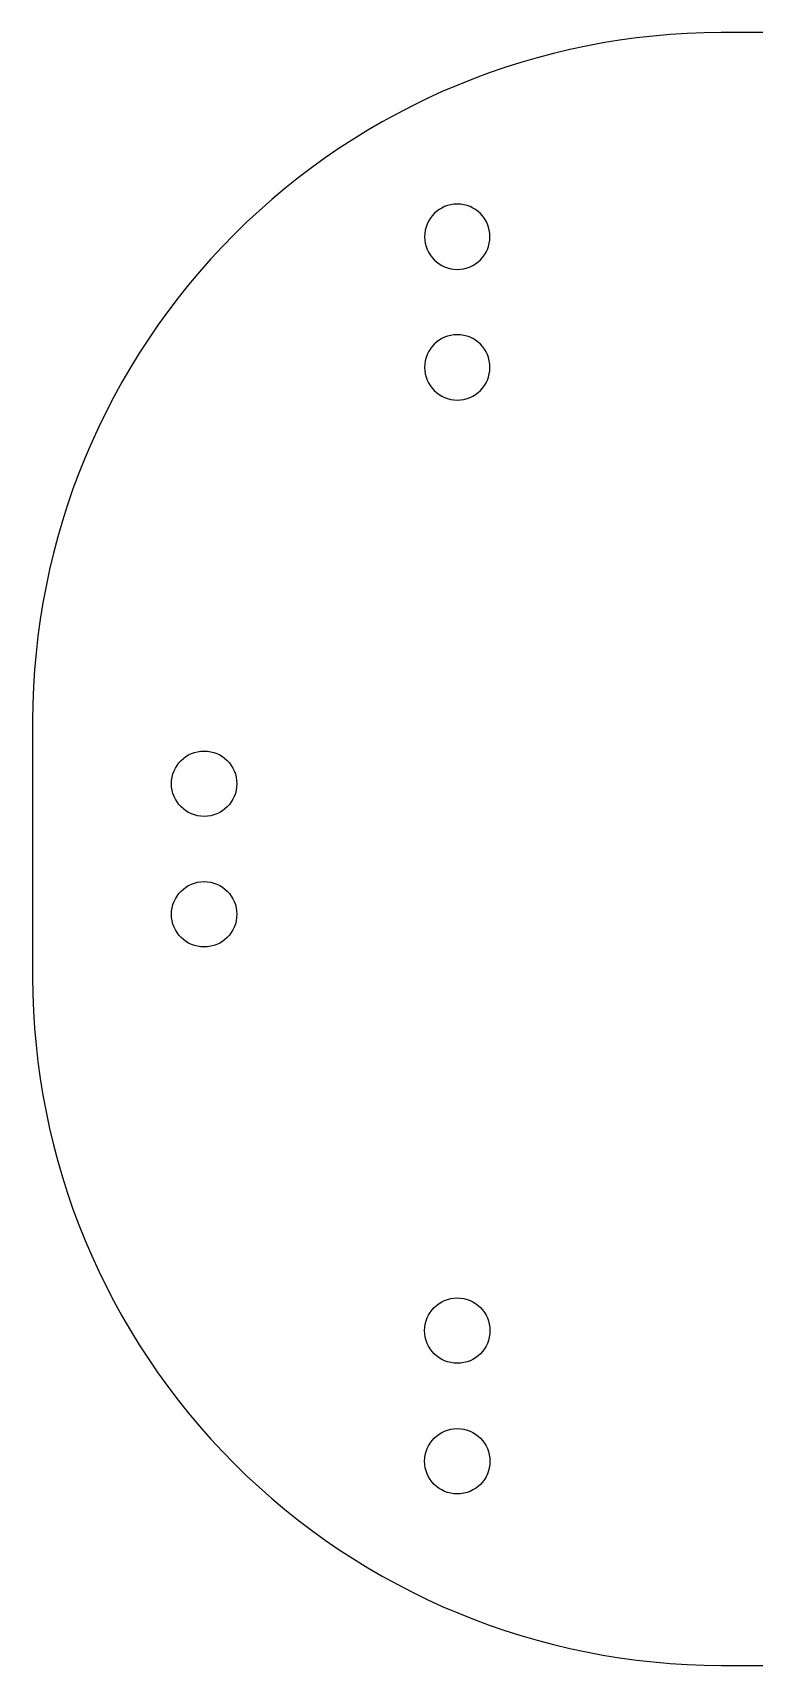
# Model space of a CAD drawing. Extents: x -175 to 175, y 1066 to 1531.
# Drawn here: x -175 to -86.6, y 1066 to 1266 of the extents above; entities that cross this region are included whole.
import ezdxf

# ---------------------------------------------------------------- set-up
doc = ezdxf.new("R2010")
doc.units = 0
doc.layers.add('DEFAULT', color=7, linetype='CONTINUOUS')

msp = doc.modelspace()

# ---------------------------------------------------------------- linework, layer by layer
at = {"layer": 'DEFAULT'}
msp.add_lwpolyline([(175, 1150.32), (175, 1181.68, 0.414214), (90.68, 1266), (-90.68, 1266, 0.414214), (-175, 1181.68), (-175, 1150.32, 0.414214), (-90.68, 1066), (90.68, 1066, 0.414214)], format="xyb", close=True, dxfattribs=at)
at = {"layer": 'DEFAULT', "extrusion": (0, 0, -1)}
for centre in [(123, 1241, -105), (123, 1225, -105)]:
    msp.add_circle(centre, 4, dxfattribs=at)
at = {"layer": 'DEFAULT'}
for centre in [(-154, 1174, 105), (-154, 1158, 105), (-123, 1107, 105), (-123, 1091, 105)]:
    msp.add_circle(centre, 4, dxfattribs=at)

doc.saveas('drawing.dxf')
